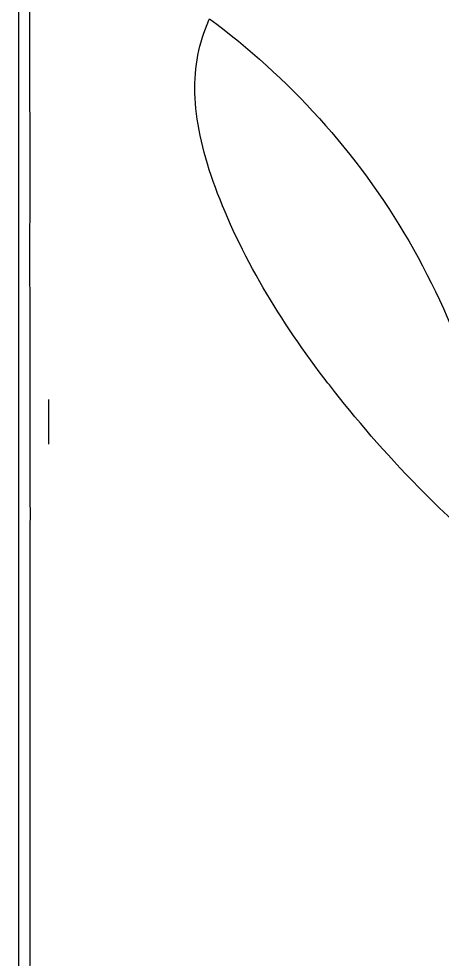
# Model space of a CAD drawing. Header units: millimetres. Extents: x 3724 to 4565, y 1133 to 1727.
# Drawn here: x 3853.63 to 3860.77, y 1548.24 to 1564.1 of the extents above; entities that cross this region are included whole.
import ezdxf

# ---------------------------------------------------------------- set-up
doc = ezdxf.new("R2010")
doc.units = ezdxf.units.MM

msp = doc.modelspace()

# ---------------------------------------------------------------- linework, layer by layer
at = {"extrusion": (0, 1, 0)}
msp.add_line((3854.129, 1557.679), (3854.129, 1556.922), dxfattribs=at)
at = {"extrusion": (-2.22045e-16, -2.46519e-32, -1)}
msp.add_ellipse((3855.997, 1558.926), major_axis=(-7.122, 9.658), ratio=0.635664, start_param=0.859421, end_param=2.077537, dxfattribs=at)
for points, knots in [([(3853.628, 1540.974), (3853.628, 1541.349), (3853.628, 1542.161), (3853.628, 1543.576), (3853.628, 1545.23), (3853.628, 1547.756), (3853.628, 1551.464), (3853.628, 1556.817), (3853.628, 1563.073), (3853.628, 1567.835), (3853.628, 1570.363)], [0, 0, 0, 0, 0.083332, 0.166663, 0.249995, 0.333327, 0.49999, 0.666654, 0.833317, 1, 1, 1, 1]), ([(3853.815, 1560.333), (3853.816, 1560.711), (3853.819, 1561.088), (3853.819, 1561.476), (3853.819, 1561.958), (3853.816, 1562.455), (3853.815, 1562.94), (3853.814, 1563.424), (3853.816, 1563.895), (3853.815, 1564.407)], [0.6997209, 0.6997209, 0.6997209, 0.6997209, 0.7307692, 0.7307692, 0.7307692, 0.7692308, 0.7692308, 0.7692308, 0.8076923, 0.8076923, 0.8076923, 0.8076923]), ([(3856.843, 1564.1), (3857.502, 1563.613), (3858.754, 1562.485), (3860.282, 1560.396), (3861.29, 1558.144), (3861.635, 1556.62), (3861.73, 1555.917)], [0, 0, 0, 0, 0.258435, 0.516883, 0.775331, 1, 1, 1, 1]), ([(3856.907, 1561.355), (3856.719, 1561.892), (3856.609, 1562.39), (3856.597, 1562.847), (3856.585, 1563.293), (3856.665, 1563.7), (3856.832, 1564.075)], [0.8181818, 0.8181818, 0.8181818, 0.8181818, 0.9090909, 0.9090909, 0.9090909, 0.9979825, 0.9979825, 0.9979825, 0.9979825]), ([(3861.53, 1555.095), (3861.12, 1555.458), (3860.731, 1555.829), (3860.373, 1556.195), (3859.802, 1556.778), (3859.31, 1557.346), (3858.865, 1557.923)], [0.4885855, 0.4885855, 0.4885855, 0.4885855, 0.5454545, 0.5454545, 0.5454545, 0.6363636, 0.6363636, 0.6363636, 0.6363636]), ([(3853.818, 1550.244), (3853.818, 1550.634), (3853.818, 1551.03), (3853.819, 1551.419), (3853.82, 1551.893), (3853.822, 1552.355), (3853.821, 1552.844), (3853.82, 1553.332), (3853.818, 1553.849), (3853.819, 1554.342), (3853.819, 1554.537), (3853.82, 1554.728), (3853.82, 1554.919)], [0.4300204, 0.4300204, 0.4300204, 0.4300204, 0.4615385, 0.4615385, 0.4615385, 0.5, 0.5, 0.5, 0.5384615, 0.5384615, 0.5384615, 0.553679, 0.553679, 0.553679, 0.553679]), ([(3853.813, 1547.397), (3853.814, 1547.806), (3853.817, 1548.206), (3853.818, 1548.634), (3853.819, 1549.062), (3853.818, 1549.517), (3853.818, 1549.988)], [0.34615385, 0.34615385, 0.34615385, 0.34615385, 0.38461538, 0.38461538, 0.38461538, 0.42307692, 0.42307692, 0.42307692, 0.42307692])]:
    msp.add_open_spline(points, degree=3, knots=knots)
for points in [[(3855.946, 1568.623), (3856.835, 1568.214), (3858.7, 1567.091), (3861.398, 1564.521), (3863.569, 1561.372), (3864.478, 1559.21), (3864.792, 1558.185)], [(3856.832, 1564.075), (3856.835, 1564.083), (3856.839, 1564.092), (3856.843, 1564.1)], [(3857.691, 1559.665), (3857.36, 1560.245), (3857.094, 1560.819), (3856.907, 1561.355)], [(3853.815, 1560.062), (3853.815, 1560.153), (3853.815, 1560.243), (3853.815, 1560.333)], [(3853.821, 1558.679), (3853.82, 1559.12), (3853.815, 1559.593), (3853.815, 1560.062)], [(3858.771, 1558.045), (3858.364, 1558.582), (3857.999, 1559.126), (3857.691, 1559.665)], [(3853.817, 1557.347), (3853.817, 1557.827), (3853.822, 1558.237), (3853.821, 1558.679)], [(3858.865, 1557.923), (3858.833, 1557.963), (3858.802, 1558.004), (3858.771, 1558.045)], [(3853.822, 1555.81), (3853.82, 1556.318), (3853.816, 1556.867), (3853.817, 1557.347)], [(3853.82, 1554.919), (3853.821, 1555.211), (3853.822, 1555.503), (3853.822, 1555.81)], [(3853.818, 1549.988), (3853.818, 1550.073), (3853.818, 1550.158), (3853.818, 1550.244)]]:
    msp.add_open_spline(points, degree=3)

doc.saveas('drawing.dxf')
